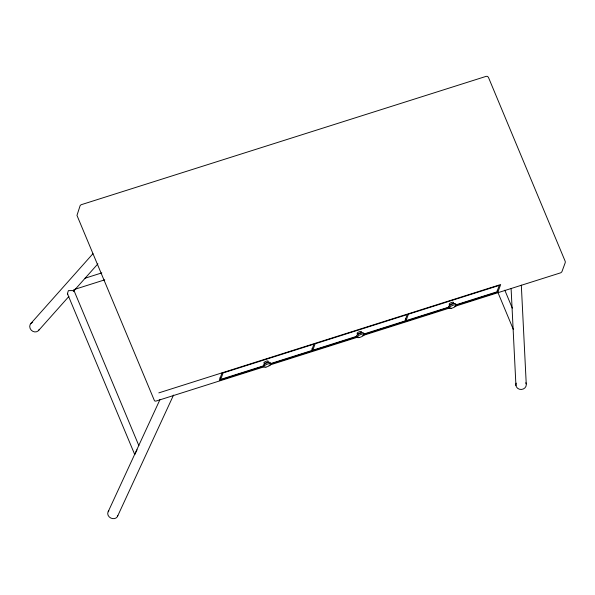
<?xml version="1.0" encoding="UTF-8"?>
<svg xmlns="http://www.w3.org/2000/svg" width="595" height="595" viewBox="0 0 595 595"><rect width="100%" height="100%" fill="white"/><g stroke="black" fill="none" stroke-linecap="round" stroke-linejoin="round"><path stroke-width="0.89" d="M73.951 290.576L68.395 290.635L67.406 293.618L134.76 454.595L137.066 449.798M222.069 372.834L219.332 380.279L263.555 366.26M263.942 365.702L220.715 379.402L223.088 372.953L313.952 344.148L311.579 350.604L270.115 363.746M357.045 336.19L312.784 350.217L315.157 343.769L407.225 314.584L404.853 321.032L364.125 333.944M449.277 306.953L406.05 320.653L408.423 314.205L499.294 285.399L496.914 291.855L455.45 304.997M456.365 305.146L497.933 291.966L500.678 284.522L158.82 392.886M108.164 511.745L160.01 399.513M117.416 516.579L173.547 395.065M30.68 323.687L92.946 253.701M38.72 330.351L68.931 296.399M73.252 291.55L97.907 263.83M85.033 278.215L101.827 272.889M73.735 289.661L104.735 279.836M270.628 364.021L357.305 336.547M363.5 334.583L449.292 307.384M263.689 366.951L155.778 401.156L154.529 400.874L76.971 215.39L80.154 205.558L81.099 204.747L486.197 76.338L487.491 76.383L488.436 77.357L565.25 261.443L565.235 262.678L561.896 271.744L560.877 272.748L454.736 306.388M268.992 365.271L358.331 336.949M362.749 335.55L450.318 307.793M67.904 294.056L67.406 293.618M504.813 290.182L512.302 308.136M497.219 290.256L497.933 291.966M497.933 292.495L513.299 329.333M405.336 318.942L406.05 320.653M312.07 348.506L312.784 350.217M220.001 377.691L220.715 379.402M73.959 290.494L138.866 445.64M521.317 285.154L526.24 383.894M511.105 288.679L515.939 385.575M449.582 304.484A2.373 0.729 -22.6 0 1 449.902 303.309A2.373 0.729 -22.6 0 1 452.877 302.223A2.373 0.729 -22.6 0 1 453.078 303.212M448.861 307.102A3.86 1.19 -22.6 0 1 452.274 304.082A3.86 1.19 -22.6 0 1 455.495 304.685M449.686 305.503A2.373 0.729 -22.6 0 1 451.635 303.911A2.373 0.729 -22.6 0 1 454.067 303.703M357.915 333.669A2.373 0.729 -22.6 0 1 358.488 332.107A2.373 0.729 -22.6 0 1 361.47 331.854M357.245 336.406A3.86 1.19 -22.6 0 1 359.276 333.646A3.86 1.19 -22.6 0 1 363.686 333.445M357.751 334.836A2.373 0.729 -22.6 0 1 359.276 333.222A2.373 0.729 -22.6 0 1 361.998 332.888M264.641 363.233A2.373 0.729 -22.6 0 1 264.187 362.355A2.373 0.729 -22.6 0 1 267.081 361.024A2.373 0.729 -22.6 0 1 268.04 361.678M263.972 365.97A3.86 1.19 -22.6 0 1 266.471 363.017A3.86 1.19 -22.6 0 1 270.16 363.433M264.485 364.4A2.373 0.729 -22.6 0 1 266.292 362.66A2.373 0.729 -22.6 0 1 268.717 362.66M117.803 515.508A5.221 4.358 24.9 0 1 110.692 517.985A5.221 4.358 24.9 0 1 108.863 510.837M525.839 382.719A5.221 4.745 -3.7 0 1 521.265 389.472A5.221 4.745 -3.7 0 1 516.2 383.128M39.344 329.295A5.221 4.663 42.4 0 1 31.267 330.188A5.221 4.663 42.4 0 1 32.688 322.319M451.285 308.344A3.86 1.19 -22.6 0 0 456.291 305.168A3.86 1.19 -22.6 0 0 450.594 306.395A3.86 1.19 -22.6 0 0 451.285 308.344M359.216 337.529A3.86 1.19 -22.6 0 0 364.229 334.353A3.86 1.19 -22.6 0 0 358.525 335.58A3.86 1.19 -22.6 0 0 359.216 337.529M265.95 367.1A3.86 1.19 -22.6 0 0 270.956 363.924A3.86 1.19 -22.6 0 0 265.258 365.144A3.86 1.19 -22.6 0 0 265.95 367.1"/></g></svg>
